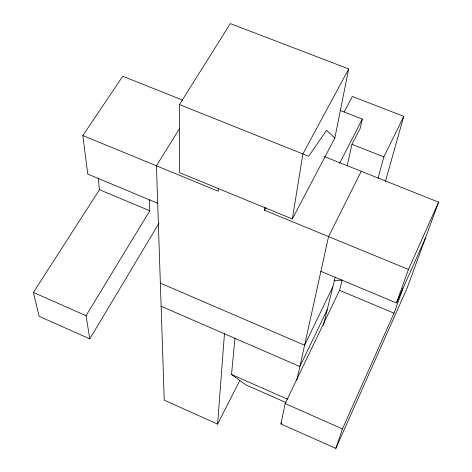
<?xml version="1.0" encoding="UTF-8"?>
<svg xmlns="http://www.w3.org/2000/svg" width="472" height="472" viewBox="0 0 472 472"><rect width="100%" height="100%" fill="white"/><g stroke="black" fill="none" stroke-linecap="round" stroke-linejoin="round"><path stroke-width="0.71" d="M218.383 188.287L218.229 191.225L82.836 135.541L122.744 76.257L182.676 100.141M179.59 128.431L156.438 165.814L164.25 400.138L217.592 424.127L224.46 333.775M285.961 402.545L245.729 384.792L231.51 374.497L234.95 338.33M320.877 271.382L396.456 302.93L408.445 269.447L264.503 210.252L264.851 207.373M292.339 218.967L302.906 153.866L348.702 68.912L230.324 23.6L179.466 104.554L179.602 172.658L292.339 218.967L334.819 138.125L348.702 68.912M324.382 156.615L438.618 202.146L407.053 288.239L335.852 448.4L280.934 423.956L285.165 403.601L339.551 290.327L342.111 280.397M296.9 379.989L328.559 236.596L361.233 171.306M347.15 165.784L351.976 144.326L360.213 128.29L362.331 119.109L340.347 110.536M323.403 325.267L335.279 276.922M378.072 178.233L383.854 156.91L403.784 116.366L352.342 96.459L344.182 111.911M385.429 181.319L403.784 116.366M335.852 448.4L342.471 428.901L394.031 313.172L402.97 288.351M396.456 302.93L425.508 237.894M408.445 269.447L438.618 202.146M280.934 423.956L281.572 422.623M327.208 309.779L299.868 366.532L161.117 306.263M332.819 286.941L304.576 345.227L160.344 283.135M217.592 424.127L239.788 380.515M339.58 163.271L362.331 119.109M264.503 210.252L265.901 207.68M98.146 177.985L99.48 189.691L33.382 292.451L39.146 316.34L89.792 338.878L158.946 223.274M89.792 338.878L86.051 315.703L149.789 210.783L149.294 199.756M333.969 280.427L342.595 280.132M351.976 144.326L383.854 156.91M179.466 104.554L308.658 156.267L326.589 130.307L334.819 138.125M157.683 203.267L87.757 174.079L82.836 135.541M99.48 189.691L149.789 210.783M339.551 290.327L394.031 313.172M231.51 374.497L287.483 399.159M33.382 292.451L86.051 315.703M285.165 403.601L342.471 428.901"/></g></svg>
